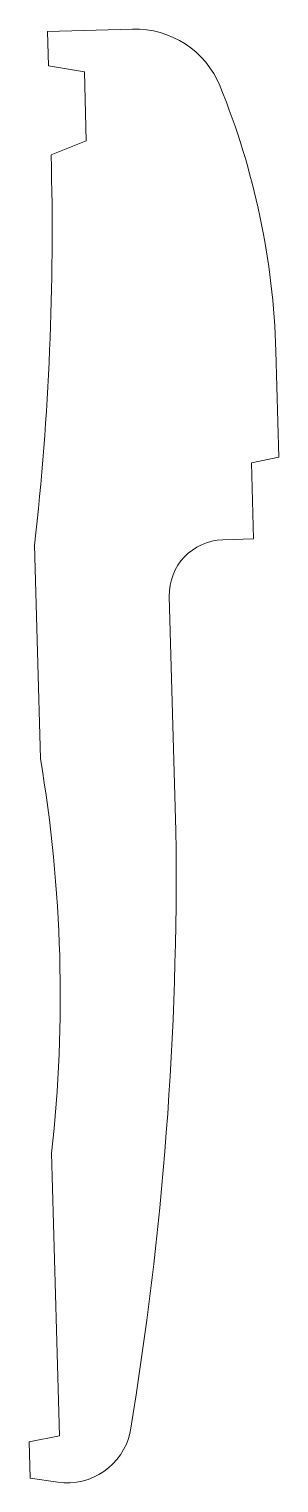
# Model space of a CAD drawing. Header units: millimetres. Extents: x 304 to 331, y 1731 to 1889.
import ezdxf

# ---------------------------------------------------------------- set-up
doc = ezdxf.new("R2010")
doc.units = ezdxf.units.MM

msp = doc.modelspace()

# ---------------------------------------------------------------- linework, layer by layer
at = {"color": 7, "linetype": 'Continuous', "lineweight": 15}
for p, q in [((306.02, 1888.61), (315.25, 1888.87)), ((306.13, 1884.87), (306.02, 1888.61)), ((310.02, 1884.21), (306.13, 1884.87)), ((310.23, 1876.71), (310.02, 1884.21)), ((306.4, 1875.18), (310.23, 1876.71)), ((330.85, 1853.82), (331.18, 1842.31)), ((331.18, 1842.31), (328.2, 1841.7)), ((328.2, 1841.7), (328.43, 1833.41)), ((328.43, 1833.41), (325.09, 1833.32)), ((305.25, 1809.51), (304.6, 1832.74)), ((319.26, 1827.15), (319.98, 1801.66)), ((307.33, 1735.84), (306.46, 1766.58)), ((304.01, 1735.16), (307.33, 1735.84)), ((304.12, 1731.22), (304.01, 1735.16)), ((307.14, 1730.78), (304.12, 1731.22))]:
    msp.add_line(p, q, dxfattribs=at)
for centre, radius, start, end in [((315.53, 1878.88), 10, 22.1479, 91.6169), ((248.25, 1851.49), 82.63, 1.6169, 22.1479), ((5.81, 1866.69), 300.71, 353.5169, 1.6169), ((325.26, 1827.32), 6, 91.6169, 181.6169), ((151.7, 1783.7), 155.7, 353.6898, 9.544), ((-53.1, 1797.15), 373.11, 350.5998, 0.6918), ((308.16, 1737.7), 7, 261.6169, 347.7297)]:
    msp.add_arc(centre, radius, start, end, dxfattribs=at)

doc.saveas('drawing.dxf')
